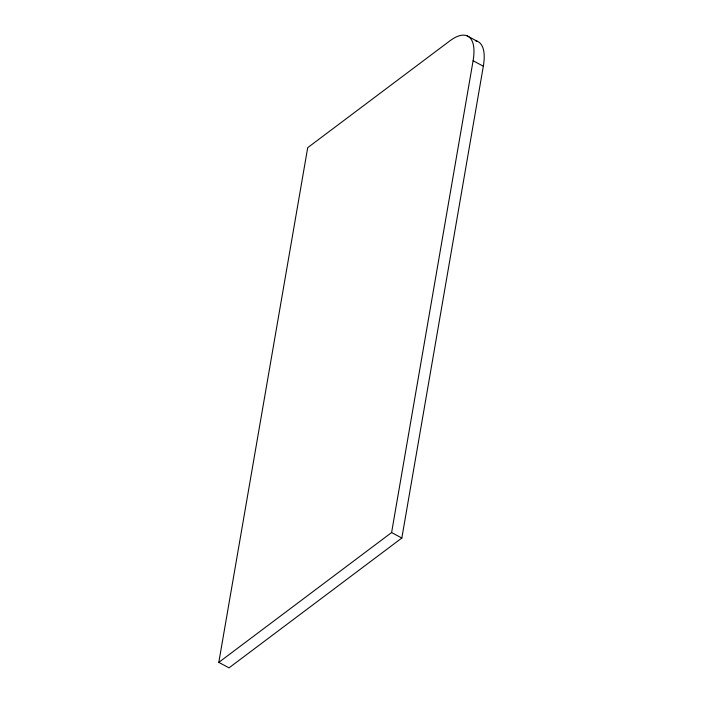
<?xml version="1.0" encoding="UTF-8"?>
<svg xmlns="http://www.w3.org/2000/svg" width="703" height="703" viewBox="0 0 703 703"><rect width="100%" height="100%" fill="white"/><g stroke="black" fill="none" stroke-linecap="round" stroke-linejoin="round"><path stroke-width="1.05" d="M218.8 662.375L307.703 147.665L449.744 40.959A54.078 21.239 -61.9 0 1 473.101 60.739L483.33 66.214L401.835 538.032L229.029 667.85L218.8 662.375L391.597 532.558L473.101 60.739M466.941 35.756L477.17 41.231M391.597 532.558L401.835 538.032M475.342 40.73A54.078 21.239 -61.9 0 1 483.33 66.214"/></g></svg>
